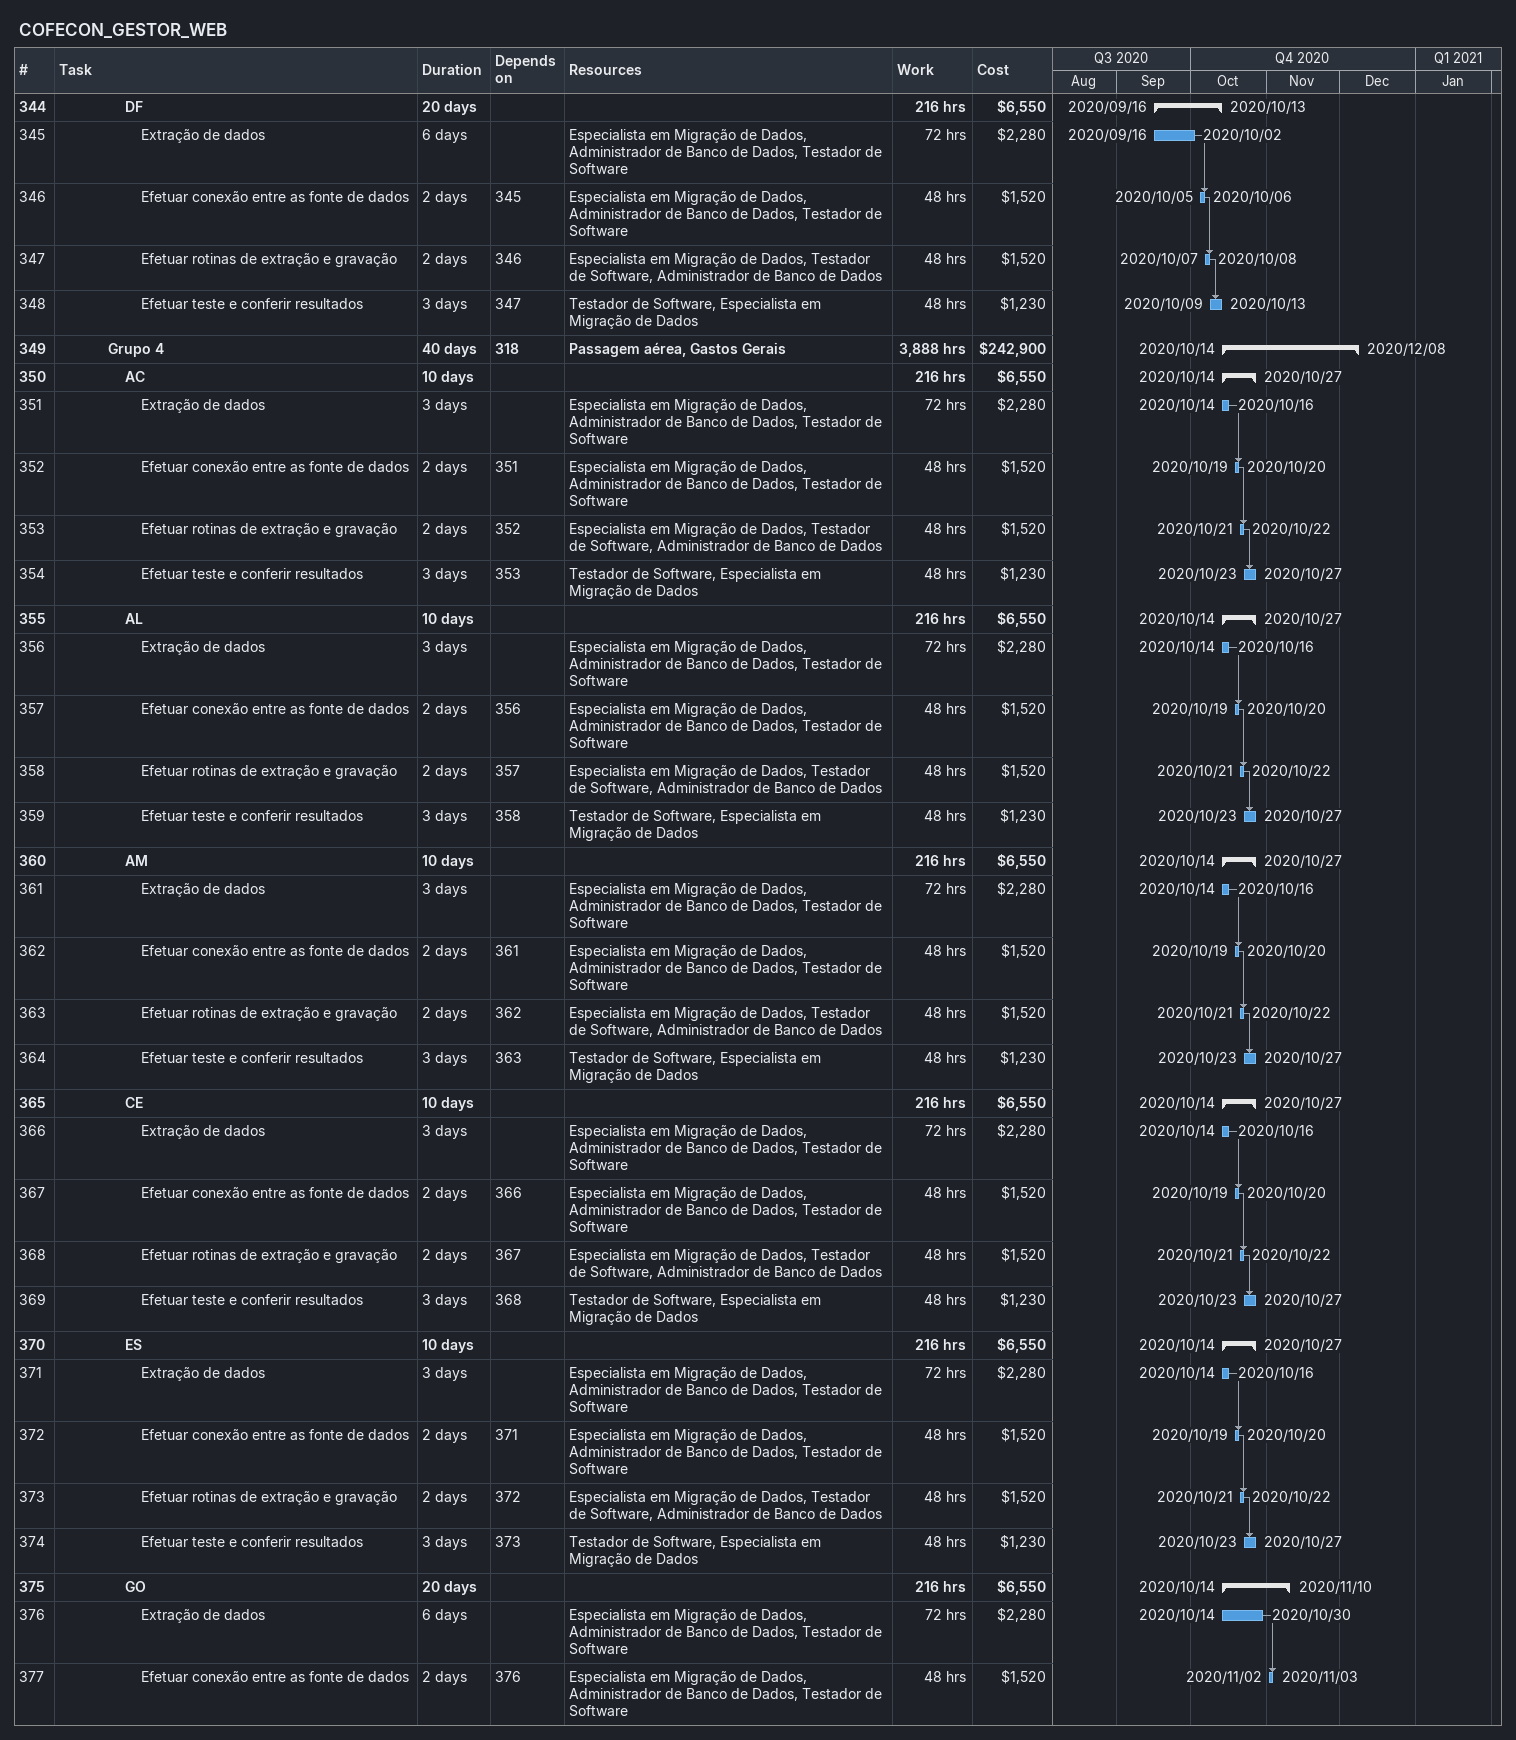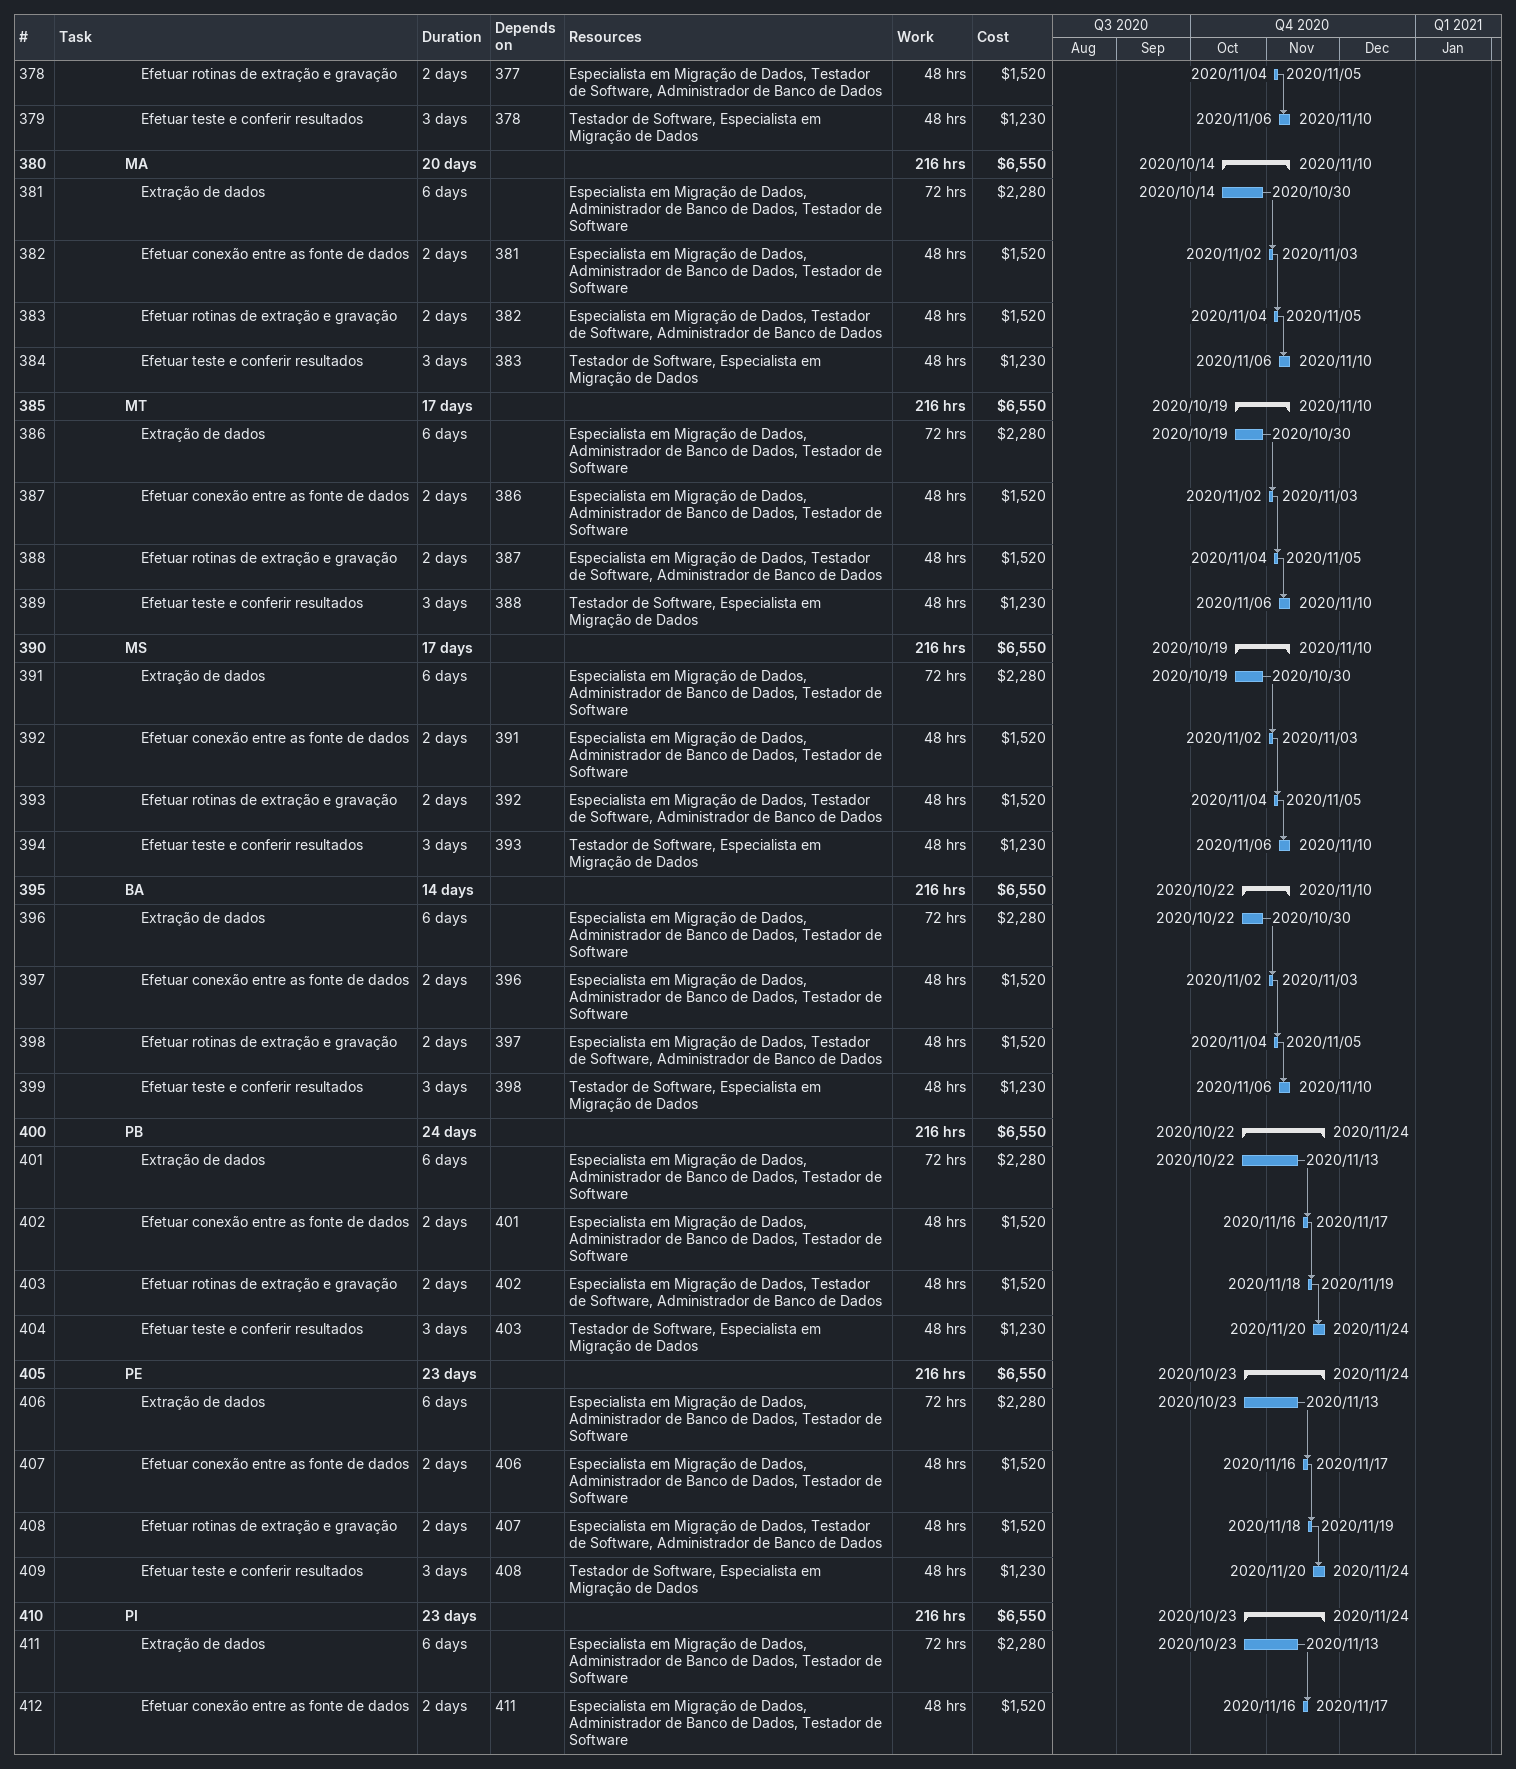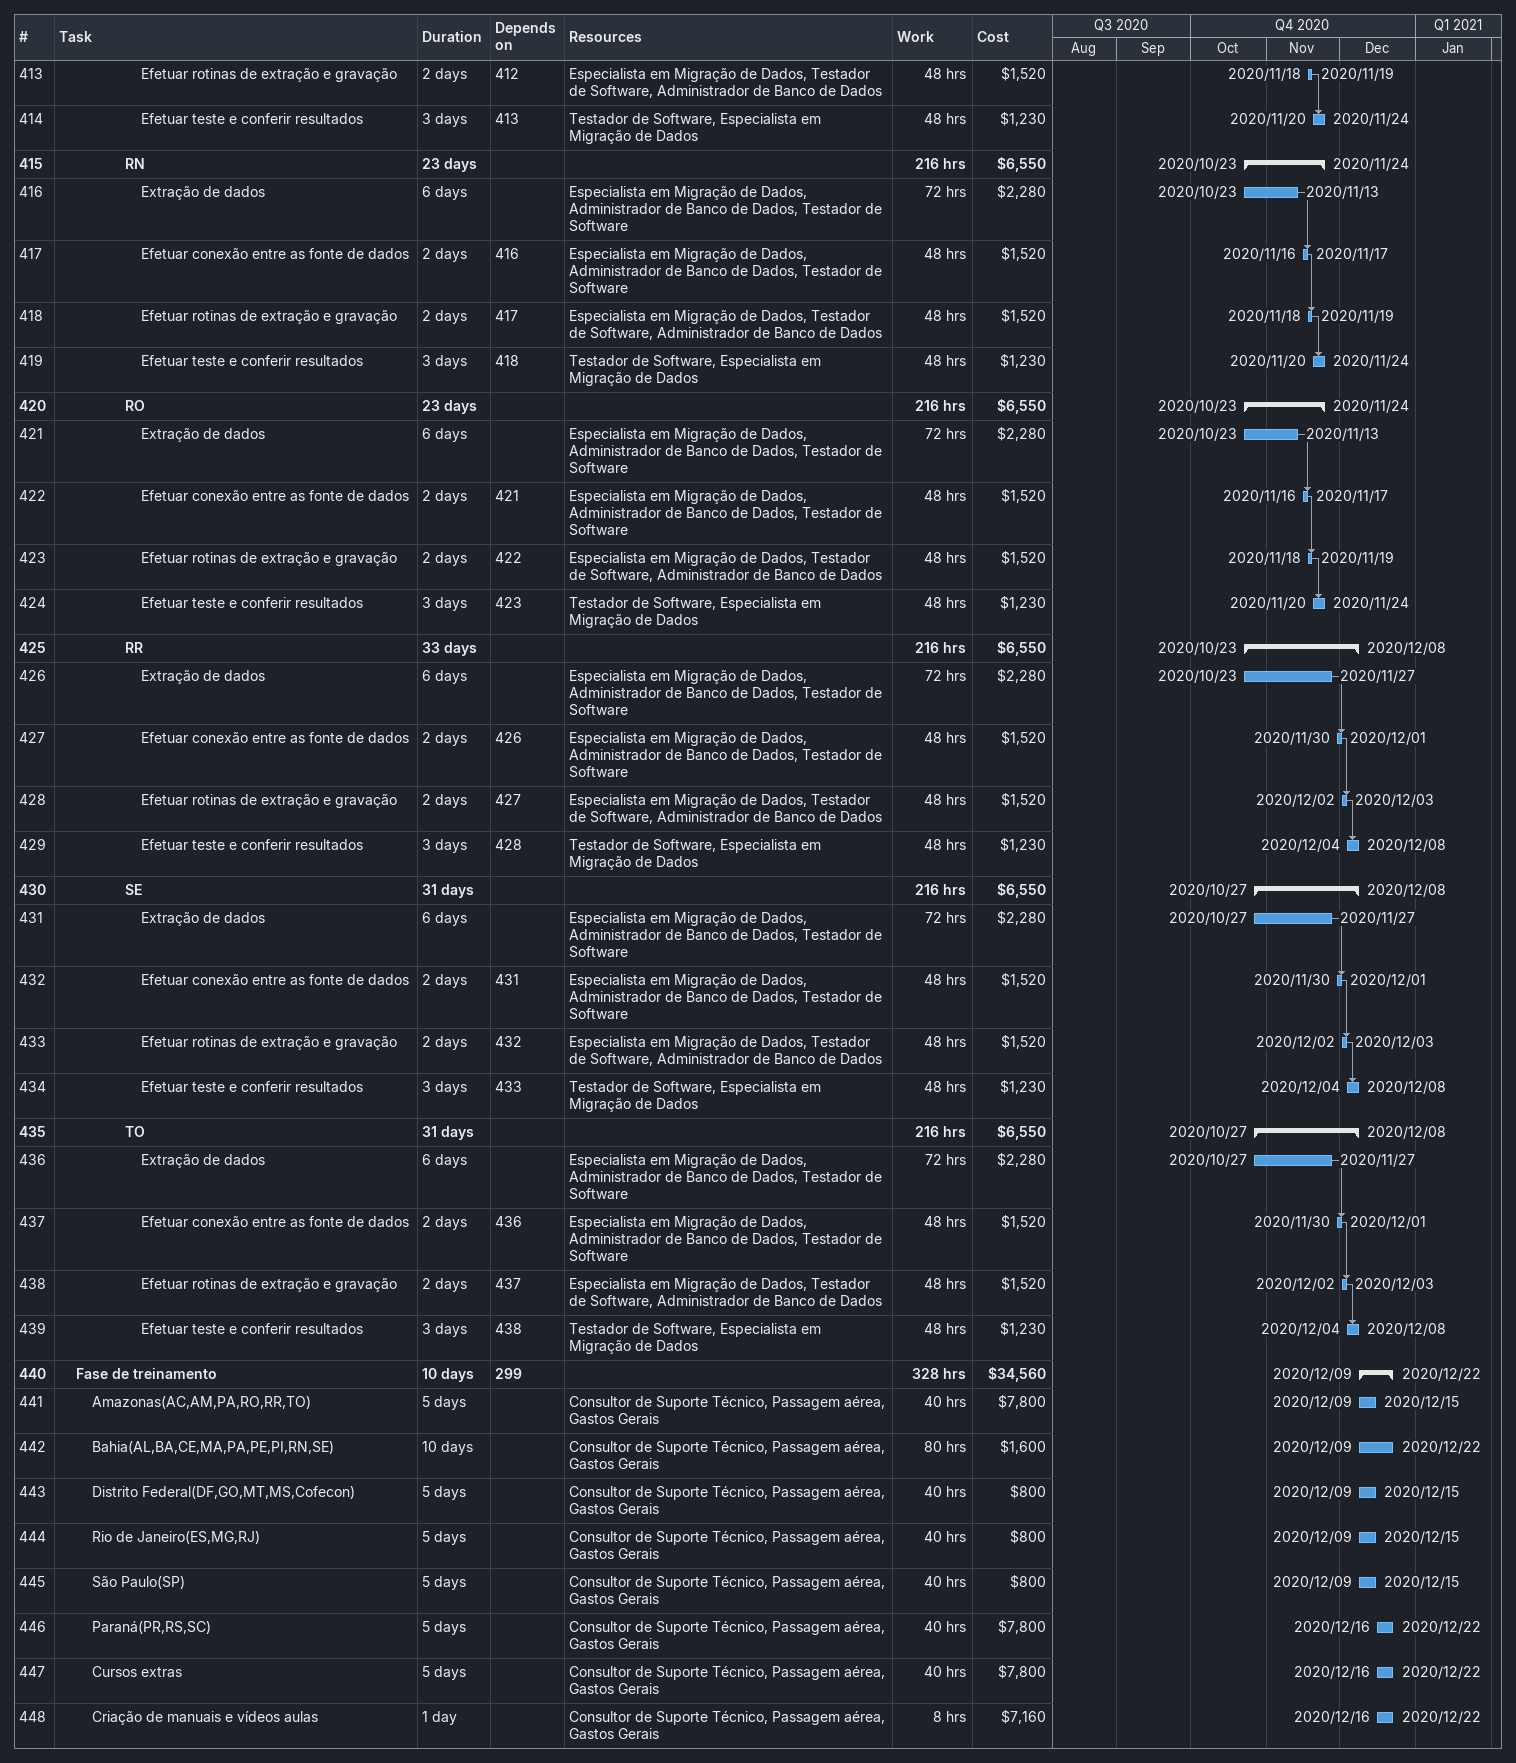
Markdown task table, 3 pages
COFECON_GESTOR_WEB

| ID | Level | Task | Duration | Start | Finish | Predecessors | Resources | Work (h) | Cost ($) |
|---|---|---|---|---|---|---|---|---|---|
| 344 | 5 | **DF** | 20d | 2020-09-16 | 2020-10-13 |  |  | 216 | 6550 |
| 345 | 6 | Extração de dados | 6d | 2020-09-16 | 2020-10-02 |  | Especialista em Migração de Dados, Administrador de Banco de Dados, Testador de Software | 72 | 2280 |
| 346 | 6 | Efetuar conexão entre as fonte de dados | 2d | 2020-10-05 | 2020-10-06 | 345 | Especialista em Migração de Dados, Administrador de Banco de Dados, Testador de Software | 48 | 1520 |
| 347 | 6 | Efetuar rotinas de extração e gravação | 2d | 2020-10-07 | 2020-10-08 | 346 | Especialista em Migração de Dados, Testador de Software, Administrador de Banco de Dados | 48 | 1520 |
| 348 | 6 | Efetuar teste e conferir resultados | 3d | 2020-10-09 | 2020-10-13 | 347 | Testador de Software, Especialista em Migração de Dados | 48 | 1230 |
| 349 | 4 | **Grupo 4** | 40d | 2020-10-14 | 2020-12-08 | 318 | Passagem aérea, Gastos Gerais | 3888 | 242900 |
| 350 | 5 | **AC** | 10d | 2020-10-14 | 2020-10-27 |  |  | 216 | 6550 |
| 351 | 6 | Extração de dados | 3d | 2020-10-14 | 2020-10-16 |  | Especialista em Migração de Dados, Administrador de Banco de Dados, Testador de Software | 72 | 2280 |
| 352 | 6 | Efetuar conexão entre as fonte de dados | 2d | 2020-10-19 | 2020-10-20 | 351 | Especialista em Migração de Dados, Administrador de Banco de Dados, Testador de Software | 48 | 1520 |
| 353 | 6 | Efetuar rotinas de extração e gravação | 2d | 2020-10-21 | 2020-10-22 | 352 | Especialista em Migração de Dados, Testador de Software, Administrador de Banco de Dados | 48 | 1520 |
| 354 | 6 | Efetuar teste e conferir resultados | 3d | 2020-10-23 | 2020-10-27 | 353 | Testador de Software, Especialista em Migração de Dados | 48 | 1230 |
| 355 | 5 | **AL** | 10d | 2020-10-14 | 2020-10-27 |  |  | 216 | 6550 |
| 356 | 6 | Extração de dados | 3d | 2020-10-14 | 2020-10-16 |  | Especialista em Migração de Dados, Administrador de Banco de Dados, Testador de Software | 72 | 2280 |
| 357 | 6 | Efetuar conexão entre as fonte de dados | 2d | 2020-10-19 | 2020-10-20 | 356 | Especialista em Migração de Dados, Administrador de Banco de Dados, Testador de Software | 48 | 1520 |
| 358 | 6 | Efetuar rotinas de extração e gravação | 2d | 2020-10-21 | 2020-10-22 | 357 | Especialista em Migração de Dados, Testador de Software, Administrador de Banco de Dados | 48 | 1520 |
| 359 | 6 | Efetuar teste e conferir resultados | 3d | 2020-10-23 | 2020-10-27 | 358 | Testador de Software, Especialista em Migração de Dados | 48 | 1230 |
| 360 | 5 | **AM** | 10d | 2020-10-14 | 2020-10-27 |  |  | 216 | 6550 |
| 361 | 6 | Extração de dados | 3d | 2020-10-14 | 2020-10-16 |  | Especialista em Migração de Dados, Administrador de Banco de Dados, Testador de Software | 72 | 2280 |
| 362 | 6 | Efetuar conexão entre as fonte de dados | 2d | 2020-10-19 | 2020-10-20 | 361 | Especialista em Migração de Dados, Administrador de Banco de Dados, Testador de Software | 48 | 1520 |
| 363 | 6 | Efetuar rotinas de extração e gravação | 2d | 2020-10-21 | 2020-10-22 | 362 | Especialista em Migração de Dados, Testador de Software, Administrador de Banco de Dados | 48 | 1520 |
| 364 | 6 | Efetuar teste e conferir resultados | 3d | 2020-10-23 | 2020-10-27 | 363 | Testador de Software, Especialista em Migração de Dados | 48 | 1230 |
| 365 | 5 | **CE** | 10d | 2020-10-14 | 2020-10-27 |  |  | 216 | 6550 |
| 366 | 6 | Extração de dados | 3d | 2020-10-14 | 2020-10-16 |  | Especialista em Migração de Dados, Administrador de Banco de Dados, Testador de Software | 72 | 2280 |
| 367 | 6 | Efetuar conexão entre as fonte de dados | 2d | 2020-10-19 | 2020-10-20 | 366 | Especialista em Migração de Dados, Administrador de Banco de Dados, Testador de Software | 48 | 1520 |
| 368 | 6 | Efetuar rotinas de extração e gravação | 2d | 2020-10-21 | 2020-10-22 | 367 | Especialista em Migração de Dados, Testador de Software, Administrador de Banco de Dados | 48 | 1520 |
| 369 | 6 | Efetuar teste e conferir resultados | 3d | 2020-10-23 | 2020-10-27 | 368 | Testador de Software, Especialista em Migração de Dados | 48 | 1230 |
| 370 | 5 | **ES** | 10d | 2020-10-14 | 2020-10-27 |  |  | 216 | 6550 |
| 371 | 6 | Extração de dados | 3d | 2020-10-14 | 2020-10-16 |  | Especialista em Migração de Dados, Administrador de Banco de Dados, Testador de Software | 72 | 2280 |
| 372 | 6 | Efetuar conexão entre as fonte de dados | 2d | 2020-10-19 | 2020-10-20 | 371 | Especialista em Migração de Dados, Administrador de Banco de Dados, Testador de Software | 48 | 1520 |
| 373 | 6 | Efetuar rotinas de extração e gravação | 2d | 2020-10-21 | 2020-10-22 | 372 | Especialista em Migração de Dados, Testador de Software, Administrador de Banco de Dados | 48 | 1520 |
| 374 | 6 | Efetuar teste e conferir resultados | 3d | 2020-10-23 | 2020-10-27 | 373 | Testador de Software, Especialista em Migração de Dados | 48 | 1230 |
| 375 | 5 | **GO** | 20d | 2020-10-14 | 2020-11-10 |  |  | 216 | 6550 |
| 376 | 6 | Extração de dados | 6d | 2020-10-14 | 2020-10-30 |  | Especialista em Migração de Dados, Administrador de Banco de Dados, Testador de Software | 72 | 2280 |
| 377 | 6 | Efetuar conexão entre as fonte de dados | 2d | 2020-11-02 | 2020-11-03 | 376 | Especialista em Migração de Dados, Administrador de Banco de Dados, Testador de Software | 48 | 1520 |
| 378 | 6 | Efetuar rotinas de extração e gravação | 2d | 2020-11-04 | 2020-11-05 | 377 | Especialista em Migração de Dados, Testador de Software, Administrador de Banco de Dados | 48 | 1520 |
| 379 | 6 | Efetuar teste e conferir resultados | 3d | 2020-11-06 | 2020-11-10 | 378 | Testador de Software, Especialista em Migração de Dados | 48 | 1230 |
| 380 | 5 | **MA** | 20d | 2020-10-14 | 2020-11-10 |  |  | 216 | 6550 |
| 381 | 6 | Extração de dados | 6d | 2020-10-14 | 2020-10-30 |  | Especialista em Migração de Dados, Administrador de Banco de Dados, Testador de Software | 72 | 2280 |
| 382 | 6 | Efetuar conexão entre as fonte de dados | 2d | 2020-11-02 | 2020-11-03 | 381 | Especialista em Migração de Dados, Administrador de Banco de Dados, Testador de Software | 48 | 1520 |
| 383 | 6 | Efetuar rotinas de extração e gravação | 2d | 2020-11-04 | 2020-11-05 | 382 | Especialista em Migração de Dados, Testador de Software, Administrador de Banco de Dados | 48 | 1520 |
| 384 | 6 | Efetuar teste e conferir resultados | 3d | 2020-11-06 | 2020-11-10 | 383 | Testador de Software, Especialista em Migração de Dados | 48 | 1230 |
| 385 | 5 | **MT** | 17d | 2020-10-19 | 2020-11-10 |  |  | 216 | 6550 |
| 386 | 6 | Extração de dados | 6d | 2020-10-19 | 2020-10-30 |  | Especialista em Migração de Dados, Administrador de Banco de Dados, Testador de Software | 72 | 2280 |
| 387 | 6 | Efetuar conexão entre as fonte de dados | 2d | 2020-11-02 | 2020-11-03 | 386 | Especialista em Migração de Dados, Administrador de Banco de Dados, Testador de Software | 48 | 1520 |
| 388 | 6 | Efetuar rotinas de extração e gravação | 2d | 2020-11-04 | 2020-11-05 | 387 | Especialista em Migração de Dados, Testador de Software, Administrador de Banco de Dados | 48 | 1520 |
| 389 | 6 | Efetuar teste e conferir resultados | 3d | 2020-11-06 | 2020-11-10 | 388 | Testador de Software, Especialista em Migração de Dados | 48 | 1230 |
| 390 | 5 | **MS** | 17d | 2020-10-19 | 2020-11-10 |  |  | 216 | 6550 |
| 391 | 6 | Extração de dados | 6d | 2020-10-19 | 2020-10-30 |  | Especialista em Migração de Dados, Administrador de Banco de Dados, Testador de Software | 72 | 2280 |
| 392 | 6 | Efetuar conexão entre as fonte de dados | 2d | 2020-11-02 | 2020-11-03 | 391 | Especialista em Migração de Dados, Administrador de Banco de Dados, Testador de Software | 48 | 1520 |
| 393 | 6 | Efetuar rotinas de extração e gravação | 2d | 2020-11-04 | 2020-11-05 | 392 | Especialista em Migração de Dados, Testador de Software, Administrador de Banco de Dados | 48 | 1520 |
| 394 | 6 | Efetuar teste e conferir resultados | 3d | 2020-11-06 | 2020-11-10 | 393 | Testador de Software, Especialista em Migração de Dados | 48 | 1230 |
| 395 | 5 | **BA** | 14d | 2020-10-22 | 2020-11-10 |  |  | 216 | 6550 |
| 396 | 6 | Extração de dados | 6d | 2020-10-22 | 2020-10-30 |  | Especialista em Migração de Dados, Administrador de Banco de Dados, Testador de Software | 72 | 2280 |
| 397 | 6 | Efetuar conexão entre as fonte de dados | 2d | 2020-11-02 | 2020-11-03 | 396 | Especialista em Migração de Dados, Administrador de Banco de Dados, Testador de Software | 48 | 1520 |
| 398 | 6 | Efetuar rotinas de extração e gravação | 2d | 2020-11-04 | 2020-11-05 | 397 | Especialista em Migração de Dados, Testador de Software, Administrador de Banco de Dados | 48 | 1520 |
| 399 | 6 | Efetuar teste e conferir resultados | 3d | 2020-11-06 | 2020-11-10 | 398 | Testador de Software, Especialista em Migração de Dados | 48 | 1230 |
| 400 | 5 | **PB** | 24d | 2020-10-22 | 2020-11-24 |  |  | 216 | 6550 |
| 401 | 6 | Extração de dados | 6d | 2020-10-22 | 2020-11-13 |  | Especialista em Migração de Dados, Administrador de Banco de Dados, Testador de Software | 72 | 2280 |
| 402 | 6 | Efetuar conexão entre as fonte de dados | 2d | 2020-11-16 | 2020-11-17 | 401 | Especialista em Migração de Dados, Administrador de Banco de Dados, Testador de Software | 48 | 1520 |
| 403 | 6 | Efetuar rotinas de extração e gravação | 2d | 2020-11-18 | 2020-11-19 | 402 | Especialista em Migração de Dados, Testador de Software, Administrador de Banco de Dados | 48 | 1520 |
| 404 | 6 | Efetuar teste e conferir resultados | 3d | 2020-11-20 | 2020-11-24 | 403 | Testador de Software, Especialista em Migração de Dados | 48 | 1230 |
| 405 | 5 | **PE** | 23d | 2020-10-23 | 2020-11-24 |  |  | 216 | 6550 |
| 406 | 6 | Extração de dados | 6d | 2020-10-23 | 2020-11-13 |  | Especialista em Migração de Dados, Administrador de Banco de Dados, Testador de Software | 72 | 2280 |
| 407 | 6 | Efetuar conexão entre as fonte de dados | 2d | 2020-11-16 | 2020-11-17 | 406 | Especialista em Migração de Dados, Administrador de Banco de Dados, Testador de Software | 48 | 1520 |
| 408 | 6 | Efetuar rotinas de extração e gravação | 2d | 2020-11-18 | 2020-11-19 | 407 | Especialista em Migração de Dados, Testador de Software, Administrador de Banco de Dados | 48 | 1520 |
| 409 | 6 | Efetuar teste e conferir resultados | 3d | 2020-11-20 | 2020-11-24 | 408 | Testador de Software, Especialista em Migração de Dados | 48 | 1230 |
| 410 | 5 | **PI** | 23d | 2020-10-23 | 2020-11-24 |  |  | 216 | 6550 |
| 411 | 6 | Extração de dados | 6d | 2020-10-23 | 2020-11-13 |  | Especialista em Migração de Dados, Administrador de Banco de Dados, Testador de Software | 72 | 2280 |
| 412 | 6 | Efetuar conexão entre as fonte de dados | 2d | 2020-11-16 | 2020-11-17 | 411 | Especialista em Migração de Dados, Administrador de Banco de Dados, Testador de Software | 48 | 1520 |
| 413 | 6 | Efetuar rotinas de extração e gravação | 2d | 2020-11-18 | 2020-11-19 | 412 | Especialista em Migração de Dados, Testador de Software, Administrador de Banco de Dados | 48 | 1520 |
| 414 | 6 | Efetuar teste e conferir resultados | 3d | 2020-11-20 | 2020-11-24 | 413 | Testador de Software, Especialista em Migração de Dados | 48 | 1230 |
| 415 | 5 | **RN** | 23d | 2020-10-23 | 2020-11-24 |  |  | 216 | 6550 |
| 416 | 6 | Extração de dados | 6d | 2020-10-23 | 2020-11-13 |  | Especialista em Migração de Dados, Administrador de Banco de Dados, Testador de Software | 72 | 2280 |
| 417 | 6 | Efetuar conexão entre as fonte de dados | 2d | 2020-11-16 | 2020-11-17 | 416 | Especialista em Migração de Dados, Administrador de Banco de Dados, Testador de Software | 48 | 1520 |
| 418 | 6 | Efetuar rotinas de extração e gravação | 2d | 2020-11-18 | 2020-11-19 | 417 | Especialista em Migração de Dados, Testador de Software, Administrador de Banco de Dados | 48 | 1520 |
| 419 | 6 | Efetuar teste e conferir resultados | 3d | 2020-11-20 | 2020-11-24 | 418 | Testador de Software, Especialista em Migração de Dados | 48 | 1230 |
| 420 | 5 | **RO** | 23d | 2020-10-23 | 2020-11-24 |  |  | 216 | 6550 |
| 421 | 6 | Extração de dados | 6d | 2020-10-23 | 2020-11-13 |  | Especialista em Migração de Dados, Administrador de Banco de Dados, Testador de Software | 72 | 2280 |
| 422 | 6 | Efetuar conexão entre as fonte de dados | 2d | 2020-11-16 | 2020-11-17 | 421 | Especialista em Migração de Dados, Administrador de Banco de Dados, Testador de Software | 48 | 1520 |
| 423 | 6 | Efetuar rotinas de extração e gravação | 2d | 2020-11-18 | 2020-11-19 | 422 | Especialista em Migração de Dados, Testador de Software, Administrador de Banco de Dados | 48 | 1520 |
| 424 | 6 | Efetuar teste e conferir resultados | 3d | 2020-11-20 | 2020-11-24 | 423 | Testador de Software, Especialista em Migração de Dados | 48 | 1230 |
| 425 | 5 | **RR** | 33d | 2020-10-23 | 2020-12-08 |  |  | 216 | 6550 |
| 426 | 6 | Extração de dados | 6d | 2020-10-23 | 2020-11-27 |  | Especialista em Migração de Dados, Administrador de Banco de Dados, Testador de Software | 72 | 2280 |
| 427 | 6 | Efetuar conexão entre as fonte de dados | 2d | 2020-11-30 | 2020-12-01 | 426 | Especialista em Migração de Dados, Administrador de Banco de Dados, Testador de Software | 48 | 1520 |
| 428 | 6 | Efetuar rotinas de extração e gravação | 2d | 2020-12-02 | 2020-12-03 | 427 | Especialista em Migração de Dados, Testador de Software, Administrador de Banco de Dados | 48 | 1520 |
| 429 | 6 | Efetuar teste e conferir resultados | 3d | 2020-12-04 | 2020-12-08 | 428 | Testador de Software, Especialista em Migração de Dados | 48 | 1230 |
| 430 | 5 | **SE** | 31d | 2020-10-27 | 2020-12-08 |  |  | 216 | 6550 |
| 431 | 6 | Extração de dados | 6d | 2020-10-27 | 2020-11-27 |  | Especialista em Migração de Dados, Administrador de Banco de Dados, Testador de Software | 72 | 2280 |
| 432 | 6 | Efetuar conexão entre as fonte de dados | 2d | 2020-11-30 | 2020-12-01 | 431 | Especialista em Migração de Dados, Administrador de Banco de Dados, Testador de Software | 48 | 1520 |
| 433 | 6 | Efetuar rotinas de extração e gravação | 2d | 2020-12-02 | 2020-12-03 | 432 | Especialista em Migração de Dados, Testador de Software, Administrador de Banco de Dados | 48 | 1520 |
| 434 | 6 | Efetuar teste e conferir resultados | 3d | 2020-12-04 | 2020-12-08 | 433 | Testador de Software, Especialista em Migração de Dados | 48 | 1230 |
| 435 | 5 | **TO** | 31d | 2020-10-27 | 2020-12-08 |  |  | 216 | 6550 |
| 436 | 6 | Extração de dados | 6d | 2020-10-27 | 2020-11-27 |  | Especialista em Migração de Dados, Administrador de Banco de Dados, Testador de Software | 72 | 2280 |
| 437 | 6 | Efetuar conexão entre as fonte de dados | 2d | 2020-11-30 | 2020-12-01 | 436 | Especialista em Migração de Dados, Administrador de Banco de Dados, Testador de Software | 48 | 1520 |
| 438 | 6 | Efetuar rotinas de extração e gravação | 2d | 2020-12-02 | 2020-12-03 | 437 | Especialista em Migração de Dados, Testador de Software, Administrador de Banco de Dados | 48 | 1520 |
| 439 | 6 | Efetuar teste e conferir resultados | 3d | 2020-12-04 | 2020-12-08 | 438 | Testador de Software, Especialista em Migração de Dados | 48 | 1230 |
| 440 | 2 | **Fase de treinamento** | 10d | 2020-12-09 | 2020-12-22 | 299 |  | 328 | 34560 |
| 441 | 3 | Amazonas(AC,AM,PA,RO,RR,TO) | 5d | 2020-12-09 | 2020-12-15 |  | Consultor de Suporte Técnico, Passagem aérea, Gastos Gerais | 40 | 7800 |
| 442 | 3 | Bahia(AL,BA,CE,MA,PA,PE,PI,RN,SE) | 10d | 2020-12-09 | 2020-12-22 |  | Consultor de Suporte Técnico, Passagem aérea, Gastos Gerais | 80 | 1600 |
| 443 | 3 | Distrito Federal(DF,GO,MT,MS,Cofecon) | 5d | 2020-12-09 | 2020-12-15 |  | Consultor de Suporte Técnico, Passagem aérea, Gastos Gerais | 40 | 800 |
| 444 | 3 | Rio de Janeiro(ES,MG,RJ) | 5d | 2020-12-09 | 2020-12-15 |  | Consultor de Suporte Técnico, Passagem aérea, Gastos Gerais | 40 | 800 |
| 445 | 3 | São Paulo(SP) | 5d | 2020-12-09 | 2020-12-15 |  | Consultor de Suporte Técnico, Passagem aérea, Gastos Gerais | 40 | 800 |
| 446 | 3 | Paraná(PR,RS,SC) | 5d | 2020-12-16 | 2020-12-22 |  | Consultor de Suporte Técnico, Passagem aérea, Gastos Gerais | 40 | 7800 |
| 447 | 3 | Cursos extras | 5d | 2020-12-16 | 2020-12-22 |  | Consultor de Suporte Técnico, Passagem aérea, Gastos Gerais | 40 | 7800 |
| 448 | 3 | Criação de manuais e vídeos aulas | 1d | 2020-12-16 | 2020-12-22 |  | Consultor de Suporte Técnico, Passagem aérea, Gastos Gerais | 8 | 7160 |
